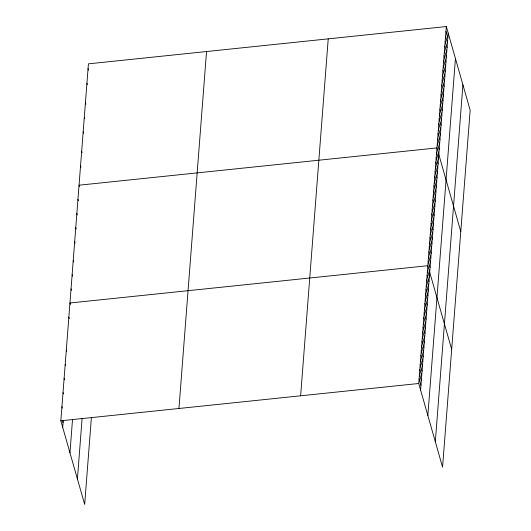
<?xml version="1.0" encoding="UTF-8"?>
<svg xmlns="http://www.w3.org/2000/svg" width="531" height="531" viewBox="0 0 531 531"><rect width="100%" height="100%" fill="white"/><g stroke="black" fill="none" stroke-linecap="round" stroke-linejoin="round"><path stroke-width="0.8" d="M91.412 417.28L84.675 504.45L60.839 420.791L88.431 63.839L446.325 26.55L470.161 110.209L442.569 467.161L418.74 383.501L446.325 26.55M62.704 427.329L63.249 420.26M69.953 452.777L72.501 419.795M77.42 479.002L82.099 418.534M178.947 408.485L206.539 51.534M300.632 395.807L328.224 38.856M420.598 390.039L448.191 33.088M427.853 415.488L455.439 58.536M435.32 441.712L462.906 84.761M60.839 420.791L418.74 383.501M445.954 31.402L447.812 37.94M445.575 36.261L447.441 42.799M445.204 41.113L447.062 47.651M444.825 45.971L446.69 52.503M444.454 50.823L446.312 57.361M444.075 55.675L445.94 62.213M443.704 60.534L445.562 67.072M443.325 65.386L445.19 71.924M442.954 70.238L444.812 76.776M442.575 75.097L444.44 81.635M442.197 79.949L444.062 86.487M441.825 84.807L443.69 91.339M441.447 89.659L443.312 96.197M441.075 94.511L442.934 101.049M440.697 99.37L442.562 105.908M440.325 104.222L442.184 110.76M439.947 109.074L441.812 115.612M439.575 113.933L441.434 120.471M439.197 118.785L441.062 125.323M438.825 123.643L440.684 130.175M438.447 128.495L440.312 135.033M438.075 133.347L439.933 139.885M437.697 138.206L439.562 144.744M437.325 143.058L439.183 149.596M460.782 231.576L436.947 147.91L79.053 185.2L79.464 186.653M436.582 152.623L438.447 159.161M436.216 157.335L438.082 163.873M435.858 162.048L437.717 168.586M435.493 166.761L437.352 173.298M435.128 171.473L436.986 178.011M434.763 176.186L436.621 182.724M434.398 180.898L436.263 187.43M434.033 185.604L435.898 192.142M433.668 190.317L435.533 196.855M433.303 195.03L435.168 201.568M432.944 199.742L434.803 206.28M432.579 204.455L434.438 210.993M432.214 209.168L434.073 215.705M431.849 213.88L433.714 220.411M431.484 218.586L433.349 225.124M431.119 223.299L432.984 229.837M430.754 228.011L432.619 234.549M430.395 232.724L432.254 239.262M430.03 237.437L431.889 243.975M429.665 242.149L431.524 248.687M429.3 246.862L431.165 253.4M428.935 251.575L430.8 258.106M428.57 256.281L430.435 262.818M428.205 260.993L430.07 267.531M451.675 349.365L427.847 265.706L69.946 302.995L70.358 304.449M427.482 270.418L429.34 276.956M427.116 275.131L428.975 281.669M426.751 279.844L428.61 286.382M426.386 284.556L428.252 291.088M426.021 289.262L427.886 295.8M425.656 293.975L427.521 300.513M425.291 298.688L427.156 305.225M424.933 303.4L426.791 309.938M424.568 308.113L426.426 314.651M424.203 312.825L426.061 319.363M423.838 317.538L425.703 324.076M423.472 322.251L425.338 328.782M423.107 326.957L424.973 333.495M422.742 331.669L424.608 338.207M422.384 336.382L424.242 342.92M422.019 341.094L423.877 347.632M421.654 345.807L423.512 352.345M421.289 350.52L423.147 357.058M420.924 355.232L422.789 361.764M420.559 359.938L422.424 366.476M420.194 364.651L422.059 371.189M419.829 369.364L421.694 375.902M419.47 374.076L421.329 380.614M419.105 378.789L420.964 385.327M88.053 68.691L88.471 70.145M86.931 83.261L87.343 84.708M85.425 102.675L85.843 104.129M84.303 117.238L84.714 118.692M83.175 131.801L83.593 133.254M81.674 151.222L82.093 152.676M80.553 165.785L80.964 167.238M77.957 199.337L78.369 200.791M76.862 213.475L77.28 214.929M75.774 227.607L76.185 229.06M74.679 241.744L75.097 243.198M73.225 260.588L73.636 262.042M72.13 274.726L72.541 276.18M71.041 288.864L71.453 290.311M68.851 317.133L69.269 318.587M66.302 350.115L66.72 351.568M65.213 364.246L65.625 365.7M64.118 378.384L64.53 379.838M63.023 392.522L63.441 393.969M61.935 406.653L62.346 408.107M62.446 420.439L63.07 422.616"/></g></svg>
